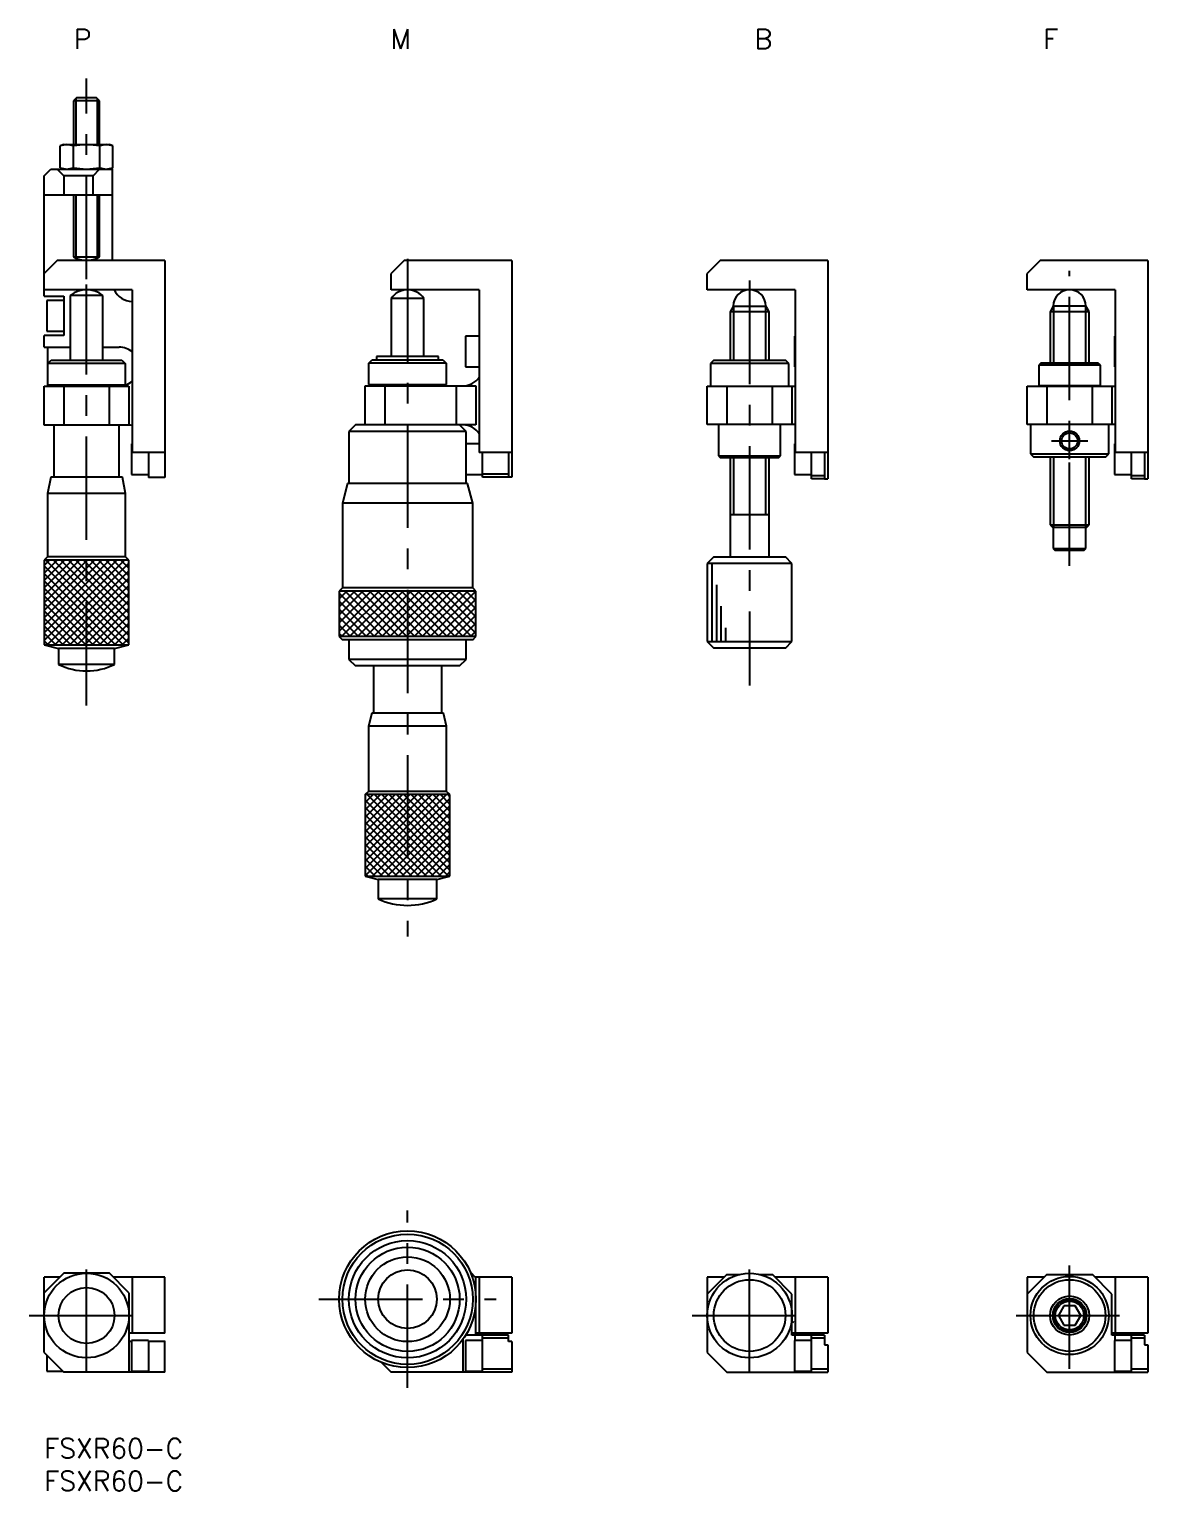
# Model space of a CAD drawing. Extents: x -2 to 326, y -8 to 216.
# Drawn here: x -2.3 to 169.4, y -8 to 216.3 of the extents above; entities that cross this region are included whole.
import ezdxf

# ---------------------------------------------------------------- set-up
doc = ezdxf.new("R2010")
doc.units = 0
doc.header["$LTSCALE"] = 0.5
doc.linetypes.add('CENTER', pattern=[50.8, 31.75, -6.35, 6.35, -6.35])
for name, color, linetype in [('MSM_CENTER', 1, 'CENTER'), ('MSM_CONTINUOUS', 7, 'CONTINUOUS'), ('MSM_NARROW', 5, 'CONTINUOUS'), ('MSM_PART_NUMBER', 7, 'CONTINUOUS')]:
    doc.layers.add(name, color=color, linetype=linetype)
doc.styles.get("Standard").update_dxf_attribs({"font": 'txt.shx', "height": 3, "bigfont": 'bigfont.shx'})

# ---------------------------------------------------------------- blocks, each defined once
blk = doc.blocks.new('*U4')
at = {"layer": 'MSM_PART_NUMBER'}
blk.add_text('FSXR60-C', height=3, dxfattribs=at).set_placement((0, -3))
blk = doc.blocks.new('*U5')
at = {"layer": 'MSM_PART_NUMBER'}
blk.add_text('FSXR60-C', height=3, dxfattribs=at).set_placement((0, -8))

msp = doc.modelspace()

# ---------------------------------------------------------------- linework, layer by layer
at = {"layer": 'MSM_CENTER'}
for p, q in [((6.5, 177.99), (6.5, 208.75)), ((55.78, 181.1), (55.78, 77.1)), ((108.29, 177.75), (108.29, 115.59)), ((157.42, 133.98), (157.42, 179.26)), ((6.5, 112.55), (6.5, 177.15)), ((157.42, 150.35), (157.42, 155.95)), ((154.62, 153.15), (160.22, 153.15)), ((55.78, 7.8), (55.78, 35)), ((6.5, 10.1), (6.5, 27.7)), ((108.29, 10.1), (108.29, 27.7)), ((157.42, 10.7), (157.42, 27.1)), ((42.18, 21.4), (69.38, 21.4)), ((-2.3, 18.9), (15.3, 18.9)), ((99.49, 18.9), (117.09, 18.9)), ((149.22, 18.9), (165.62, 18.9))]:
    msp.add_line(p, q, dxfattribs=at)
at = {"layer": 'MSM_CONTINUOUS'}
for p, q in [((5, 205.85), (4.5, 205.35)), ((4.5, 205.35), (4.5, 198.65)), ((8.5, 205.35), (4.5, 205.35)), ((5, 205.85), (8, 205.85)), ((8.5, 205.35), (8, 205.85)), ((8.5, 198.65), (8.5, 205.35)), ((3, 198.65), (2.46, 198.45)), ((3.47, 198.65), (2.46, 198.45)), ((2.46, 195.05), (2.46, 198.45)), ((3, 198.65), (10, 198.65)), ((4.48, 198.45), (3.47, 198.65)), ((6.5, 198.65), (4.48, 198.45)), ((4.48, 195.05), (4.48, 198.45)), ((8.52, 198.45), (6.5, 198.65)), ((9.53, 198.65), (8.52, 198.45)), ((8.52, 195.05), (8.52, 198.45)), ((10.54, 198.45), (9.53, 198.65)), ((10.54, 198.45), (10, 198.65)), ((10.54, 195.05), (10.54, 198.45)), ((0, 193.85), (1, 194.85)), ((0, 175.35), (0, 193.85)), ((1, 194.85), (10.5, 194.85)), ((2, 194.85), (3, 193.85)), ((2.46, 195.05), (3, 194.85)), ((2.46, 195.05), (3.47, 194.85)), ((7.5, 193.85), (3, 193.85)), ((3, 193.85), (3, 190.85)), ((3.47, 194.85), (4.48, 195.05)), ((4.48, 195.05), (6.5, 194.85)), ((6.5, 194.85), (8.52, 195.05)), ((7.5, 193.85), (8.5, 194.85)), ((7.5, 190.85), (7.5, 193.85)), ((8.52, 195.05), (9.53, 194.85)), ((9.53, 194.85), (10.54, 195.05)), ((10, 194.85), (10.54, 195.05)), ((10.5, 180.85), (10.5, 194.85)), ((10.5, 190.85), (0, 190.85)), ((4.5, 190.85), (4.5, 181.39)), ((8.5, 181.39), (8.5, 190.85)), ((2, 180.85), (0, 178.85)), ((18.5, 180.85), (2, 180.85)), ((4.5, 181.39), (8.5, 181.39)), ((18.5, 180.85), (18.5, 147.55)), ((55.28, 180.85), (53.28, 178.85)), ((71.78, 180.85), (55.28, 180.85)), ((71.78, 180.85), (71.78, 147.6)), ((103.79, 180.85), (101.79, 178.85)), ((120.29, 180.85), (103.79, 180.85)), ((120.29, 180.85), (120.29, 147.35)), ((152.92, 180.85), (150.92, 178.85)), ((169.42, 180.85), (152.92, 180.85)), ((169.42, 180.85), (169.42, 147.35)), ((53.28, 176.35), (53.28, 178.85)), ((101.79, 176.35), (101.79, 178.85)), ((150.92, 176.35), (150.92, 178.85)), ((13.5, 176.35), (0, 176.35)), ((0, 175.35), (3, 175.35)), ((3, 175.35), (3, 169.35)), ((4, 175.47), (4, 165.55)), ((9, 175.47), (4, 175.47)), ((9, 165.55), (9, 175.47)), ((13.5, 176.35), (13.5, 151.35)), ((66.78, 176.35), (53.28, 176.35)), ((53.28, 175.01), (53.28, 166.1)), ((58.28, 175.01), (53.28, 175.01)), ((58.28, 166.1), (58.28, 175.01)), ((66.78, 176.35), (66.78, 151.35)), ((115.29, 176.35), (101.79, 176.35)), ((115.29, 176.35), (115.29, 151.35)), ((164.42, 176.35), (150.92, 176.35)), ((164.42, 176.35), (164.42, 151.35)), ((0.4, 174.7), (0.4, 170)), ((3, 174.7), (0.4, 174.7)), ((105.54, 173.42), (105.29, 172.98)), ((105.29, 172.98), (105.29, 165.55)), ((111.29, 172.98), (105.29, 172.98)), ((105.79, 173.85), (105.54, 173.42)), ((105.79, 173.85), (110.79, 173.85)), ((111.04, 173.42), (110.79, 173.85)), ((111.29, 172.98), (111.04, 173.42)), ((111.29, 165.55), (111.29, 172.98)), ((154.92, 173.85), (154.42, 172.98)), ((154.42, 172.98), (154.42, 165.15)), ((160.42, 172.98), (154.42, 172.98)), ((159.92, 173.85), (154.92, 173.85)), ((160.42, 172.98), (159.92, 173.85)), ((160.42, 165.15), (160.42, 172.98)), ((3, 169.35), (0, 169.35)), ((0, 167.55), (0, 169.35)), ((0.4, 170), (3, 170)), ((64.68, 169.2), (64.68, 164.5)), ((66.78, 169.2), (64.68, 169.2)), ((115.19, 169.2), (115.19, 164.5)), ((115.29, 169.2), (115.19, 169.2)), ((164.32, 169.2), (164.32, 164.5)), ((164.42, 169.2), (164.32, 169.2)), ((0, 167.55), (4, 167.55)), ((0.5, 167.55), (0.5, 161.55)), ((9, 167.55), (11.5, 167.55)), ((60.53, 166.1), (51.03, 166.1)), ((51.03, 166.1), (51.03, 165.6)), ((60.53, 165.6), (60.53, 166.1)), ((0.58, 165.05), (1.09, 165.55)), ((12.42, 165.05), (0.58, 165.05)), ((0.58, 163.55), (0.58, 165.05)), ((1.09, 165.55), (11.91, 165.55)), ((11.91, 165.55), (12.42, 165.05)), ((12.42, 165.05), (12.42, 163.55)), ((49.86, 165.1), (50.37, 165.6)), ((61.69, 165.1), (49.86, 165.1)), ((49.86, 163.6), (49.86, 165.1)), ((50.37, 165.6), (61.18, 165.6)), ((61.18, 165.6), (61.69, 165.1)), ((61.69, 165.1), (61.69, 163.6)), ((64.68, 164.5), (66.78, 164.5)), ((102.79, 165.55), (102.29, 165.05)), ((114.29, 165.05), (102.29, 165.05)), ((102.29, 165.05), (102.29, 161.55)), ((102.79, 165.55), (113.79, 165.55)), ((114.29, 165.05), (113.79, 165.55)), ((114.29, 161.55), (114.29, 165.05)), ((115.19, 164.5), (115.29, 164.5)), ((153.07, 165.15), (152.67, 164.75)), ((162.17, 164.75), (152.67, 164.75)), ((152.67, 164.75), (152.67, 161.65)), ((153.07, 165.15), (161.77, 165.15)), ((162.17, 164.75), (161.77, 165.15)), ((162.17, 161.65), (162.17, 164.75)), ((164.32, 164.5), (164.42, 164.5)), ((0, 155.55), (0, 161.55)), ((0, 161.55), (13, 161.55)), ((0.5, 163.55), (0.58, 163.55)), ((0.5, 161.75), (12.5, 161.75)), ((0.5, 161.75), (0.7, 161.55)), ((3, 161.55), (3, 155.55)), ((10, 155.55), (10, 161.55)), ((12.3, 161.55), (12.5, 161.75)), ((12.42, 163.55), (12.5, 163.55)), ((12.5, 161.75), (12.5, 163.55)), ((13, 161.55), (13, 155.55)), ((49.28, 161.6), (66.28, 161.6)), ((49.28, 155.6), (49.28, 161.6)), ((49.78, 163.6), (49.78, 161.8)), ((49.78, 163.6), (49.86, 163.6)), ((49.78, 161.8), (61.78, 161.8)), ((49.78, 161.8), (49.98, 161.6)), ((52.28, 161.6), (52.28, 155.6)), ((61.58, 161.6), (61.78, 161.8)), ((61.69, 163.6), (61.78, 163.6)), ((61.78, 161.8), (61.78, 163.6)), ((63.28, 155.6), (63.28, 161.6)), ((66.28, 161.6), (66.28, 155.6)), ((101.79, 155.65), (101.79, 161.55)), ((101.79, 161.55), (115.29, 161.55)), ((104.79, 161.55), (104.79, 155.65)), ((111.79, 155.65), (111.79, 161.55)), ((114.79, 161.55), (114.79, 155.65)), ((150.92, 155.65), (150.92, 161.55)), ((150.92, 161.55), (164.42, 161.55)), ((152.67, 161.65), (162.17, 161.65)), ((152.92, 161.65), (152.92, 161.55)), ((153.92, 161.55), (153.92, 155.65)), ((160.92, 155.65), (160.92, 161.55)), ((161.92, 161.55), (161.92, 161.65)), ((163.92, 161.55), (163.92, 155.65)), ((13, 155.55), (0, 155.55)), ((1.5, 155.55), (1.5, 147.6)), ((11.5, 147.6), (11.5, 155.55)), ((47.78, 155.6), (46.78, 154.6)), ((66.28, 155.6), (47.78, 155.6)), ((64.78, 154.6), (63.78, 155.6)), ((115.29, 155.65), (101.79, 155.65)), ((103.54, 155.65), (103.54, 150.85)), ((113.04, 150.85), (113.04, 155.65)), ((164.42, 155.65), (150.92, 155.65)), ((151.42, 155.65), (151.42, 151.15)), ((163.42, 151.15), (163.42, 155.65)), ((13.4, 152.7), (13.4, 148)), ((13.5, 152.7), (13.4, 152.7)), ((64.78, 154.6), (46.78, 154.6)), ((46.78, 154.6), (46.78, 146.6)), ((64.78, 146.6), (64.78, 154.6)), ((66.78, 152.7), (64.78, 152.7)), ((115.19, 152.7), (115.19, 148)), ((115.29, 152.7), (115.19, 152.7)), ((164.32, 152.7), (164.32, 148)), ((164.42, 152.7), (164.32, 152.7)), ((18.5, 151.35), (13.5, 151.35)), ((16, 151.35), (16, 147.55)), ((71.78, 151.35), (66.78, 151.35)), ((67.28, 147.6), (67.28, 151.35)), ((71.28, 151.35), (71.28, 147.6)), ((103.54, 150.85), (113.04, 150.85)), ((103.54, 150.85), (103.84, 150.55)), ((112.74, 150.55), (103.84, 150.55)), ((105.29, 150.55), (105.29, 135.35)), ((111.29, 135.35), (111.29, 150.55)), ((112.74, 150.55), (113.04, 150.85)), ((120.29, 151.35), (115.29, 151.35)), ((117.79, 147.35), (117.79, 151.35)), ((119.79, 151.35), (119.79, 147.35)), ((151.42, 151.15), (163.42, 151.15)), ((151.42, 151.15), (151.92, 150.65)), ((162.92, 150.65), (151.92, 150.65)), ((154.42, 150.65), (154.42, 140.25)), ((160.42, 140.25), (160.42, 150.65)), ((162.92, 150.65), (163.42, 151.15)), ((169.42, 151.35), (164.42, 151.35)), ((166.92, 147.35), (166.92, 151.35)), ((168.92, 151.35), (168.92, 147.35)), ((67.28, 148.1), (71.28, 148.1)), ((1, 147.6), (0.5, 145.1)), ((12, 147.6), (1, 147.6)), ((12.5, 145.1), (12, 147.6)), ((13.4, 148), (16, 148)), ((18.5, 147.55), (16, 147.55)), ((46.58, 146.6), (45.78, 143.6)), ((64.98, 146.6), (46.58, 146.6)), ((64.78, 148), (67.28, 148)), ((65.78, 143.6), (64.98, 146.6)), ((71.78, 147.6), (67.28, 147.6)), ((115.19, 148), (117.79, 148)), ((117.79, 147.85), (119.79, 147.85)), ((119.79, 147.35), (117.79, 147.35)), ((119.79, 147.35), (120.29, 147.35)), ((164.32, 148), (166.92, 148)), ((166.92, 147.85), (168.92, 147.85)), ((168.92, 147.35), (166.92, 147.35)), ((168.92, 147.35), (169.42, 147.35)), ((12.5, 145.1), (0.5, 145.1)), ((0.5, 145.1), (0.5, 135.35)), ((12.5, 135.35), (12.5, 145.1)), ((65.78, 143.6), (45.78, 143.6)), ((45.78, 143.6), (45.78, 130.6)), ((65.78, 130.6), (65.78, 143.6)), ((105.29, 141.85), (111.29, 141.85)), ((154.42, 140.25), (160.42, 140.25)), ((154.42, 140.25), (154.82, 139.85)), ((160.02, 139.85), (154.82, 139.85)), ((154.92, 139.85), (154.92, 136.65)), ((159.92, 136.65), (159.92, 139.85)), ((160.02, 139.85), (160.42, 140.25)), ((0.5, 135.35), (0, 134.85)), ((13, 134.85), (0, 134.85)), ((0, 134.85), (0, 121.85)), ((12.5, 135.35), (0.5, 135.35)), ((13, 134.85), (12.5, 135.35)), ((13, 121.85), (13, 134.85)), ((102.79, 135.35), (101.79, 134.35)), ((102.79, 135.35), (113.79, 135.35)), ((114.79, 134.35), (113.79, 135.35)), ((154.92, 136.65), (159.92, 136.65)), ((154.92, 136.65), (155.22, 136.35)), ((159.62, 136.35), (155.22, 136.35)), ((159.62, 136.35), (159.92, 136.65)), ((114.79, 134.35), (101.79, 134.35)), ((101.79, 134.35), (101.79, 122.35)), ((114.79, 122.35), (114.79, 134.35)), ((45.78, 130.6), (45.28, 130.1)), ((65.78, 130.6), (45.78, 130.6)), ((66.28, 130.1), (65.78, 130.6)), ((45.28, 130.1), (45.28, 123.1)), ((66.28, 130.1), (45.28, 130.1)), ((66.28, 123.1), (66.28, 130.1)), ((0, 121.85), (2.2, 121.26)), ((0, 121.85), (13, 121.85)), ((10.8, 121.26), (2.2, 121.26)), ((2.2, 121.26), (2.2, 118.85)), ((10.8, 121.26), (13, 121.85)), ((10.8, 118.85), (10.8, 121.26)), ((66.28, 123.1), (45.28, 123.1)), ((45.28, 123.1), (45.78, 122.6)), ((65.78, 122.6), (45.78, 122.6)), ((46.78, 122.6), (46.78, 119.6)), ((64.78, 119.6), (64.78, 122.6)), ((65.78, 122.6), (66.28, 123.1)), ((101.79, 122.35), (114.79, 122.35)), ((101.79, 122.35), (102.79, 121.35)), ((113.79, 121.35), (102.79, 121.35)), ((113.79, 121.35), (114.79, 122.35)), ((64.78, 119.6), (46.78, 119.6)), ((46.78, 119.6), (47.78, 118.6)), ((63.78, 118.6), (64.78, 119.6)), ((10.8, 118.85), (2.2, 118.85)), ((63.78, 118.6), (47.78, 118.6)), ((50.53, 118.6), (50.53, 111.35)), ((61.03, 111.35), (61.03, 118.6)), ((50.28, 111.35), (49.78, 109.35)), ((61.28, 111.35), (50.28, 111.35)), ((61.78, 109.35), (61.28, 111.35)), ((49.78, 109.35), (49.78, 99.35)), ((61.78, 109.35), (49.78, 109.35)), ((61.78, 99.35), (61.78, 109.35)), ((49.78, 99.35), (49.28, 98.85)), ((62.28, 98.85), (49.28, 98.85)), ((49.28, 98.85), (49.28, 86.35)), ((61.78, 99.35), (49.78, 99.35)), ((62.28, 98.85), (61.78, 99.35)), ((62.28, 86.35), (62.28, 98.85)), ((49.28, 86.35), (51.28, 85.85)), ((49.28, 86.35), (62.28, 86.35)), ((60.28, 85.85), (51.28, 85.85)), ((51.28, 85.85), (51.28, 82.86)), ((60.28, 85.85), (62.28, 86.35)), ((60.28, 82.86), (60.28, 85.85)), ((60.28, 82.86), (51.28, 82.86)), ((3, 25.4), (0, 22.4)), ((0, 13.2), (0, 24.8)), ((2.4, 24.8), (0, 24.8)), ((10, 25.4), (3, 25.4)), ((13, 22.4), (10, 25.4)), ((18.5, 24.8), (10.6, 24.8)), ((13.5, 24.8), (13.5, 16.2)), ((18.5, 16.2), (18.5, 24.8)), ((66.28, 24.7), (65.42, 25.56)), ((71.78, 24.8), (66.18, 24.8)), ((66.28, 15.9), (66.28, 24.7)), ((66.78, 24.8), (66.78, 16.2)), ((71.78, 24.8), (71.78, 16.2)), ((104.79, 25.2), (101.79, 22.2)), ((101.79, 24.8), (101.79, 13.2)), ((104.39, 24.8), (101.79, 24.8)), ((104.79, 25.2), (106.69, 25.2)), ((109.89, 25.2), (111.79, 25.2)), ((114.79, 22.2), (111.79, 25.2)), ((120.29, 24.8), (112.19, 24.8)), ((115.29, 24.8), (115.29, 16.2)), ((120.29, 24.8), (120.29, 16.2)), ((153.92, 25.2), (150.92, 22.2)), ((150.92, 24.8), (150.92, 13.2)), ((153.52, 24.8), (150.92, 24.8)), ((153.92, 25.2), (160.92, 25.2)), ((163.92, 22.2), (160.92, 25.2)), ((169.42, 24.8), (161.32, 24.8)), ((164.42, 24.8), (164.42, 16.2)), ((169.42, 24.8), (169.42, 16.2)), ((13, 22.4), (13, 10.2)), ((114.79, 15.9), (114.79, 22.2)), ((156.55, 20.4), (155.69, 18.9)), ((158.29, 20.4), (156.55, 20.4)), ((159.15, 18.9), (158.29, 20.4)), ((163.92, 15.9), (163.92, 22.2)), ((155.69, 18.9), (156.55, 17.4)), ((158.29, 17.4), (159.15, 18.9)), ((18.5, 16.2), (13, 16.2)), ((71.28, 15.9), (64.72, 15.9)), ((71.78, 16.2), (66.28, 16.2)), ((67.28, 10.2), (67.28, 15.9)), ((71.28, 14.9), (71.28, 15.9)), ((115.06, 17.83), (114.78, 17.92)), ((120.29, 16.2), (114.79, 16.2)), ((119.79, 15.9), (114.79, 15.9)), ((115.06, 17.83), (115.06, 17.83)), ((115.29, 15.05), (115.29, 15.9)), ((117.79, 15.86), (115.29, 15.86)), ((117.79, 10.2), (117.79, 15.9)), ((119.79, 15.9), (119.79, 14.4)), ((156.55, 17.4), (158.29, 17.4)), ((169.42, 16.2), (163.92, 16.2)), ((168.92, 15.9), (163.92, 15.9)), ((164.42, 15.05), (164.42, 15.9)), ((166.92, 15.86), (164.42, 15.86)), ((166.92, 10.2), (166.92, 15.9)), ((168.92, 15.9), (168.92, 14.4)), ((13.4, 14.9), (13, 14.9)), ((13.4, 15.05), (13.4, 10.35)), ((16, 15.05), (13.4, 15.05)), ((16, 15.05), (16, 10.2)), ((18.5, 14.9), (16, 14.9)), ((18.5, 10.2), (18.5, 15)), ((64.28, 15.24), (64.28, 10.2)), ((64.68, 15.05), (64.68, 10.35)), ((67.28, 15.05), (64.68, 15.05)), ((71.28, 15.4), (67.28, 15.4)), ((71.78, 14.9), (71.28, 14.9)), ((71.78, 14.9), (71.78, 10.2)), ((117.79, 15.05), (115.19, 15.05)), ((115.19, 15.05), (115.19, 10.35)), ((119.79, 15.4), (117.79, 15.4)), ((119.79, 14.4), (120.29, 14.4)), ((120.29, 14.4), (120.29, 10.2)), ((166.92, 15.05), (164.32, 15.05)), ((164.32, 15.05), (164.32, 10.35)), ((168.92, 15.4), (166.92, 15.4)), ((168.92, 14.4), (169.42, 14.4)), ((169.42, 14.4), (169.42, 10.2)), ((0, 13.2), (3, 10.2)), ((0.4, 12.8), (0.4, 10.35)), ((51.79, 11.69), (53.28, 10.2)), ((101.79, 13.2), (104.79, 10.2)), ((150.92, 13.2), (153.92, 10.2)), ((0.4, 10.35), (2.85, 10.35)), ((18.5, 10.2), (3, 10.2)), ((13.4, 10.35), (16, 10.35)), ((71.78, 10.2), (53.28, 10.2)), ((64.68, 10.35), (67.28, 10.35)), ((67.28, 10.7), (71.78, 10.7)), ((104.79, 10.2), (120.29, 10.2)), ((115.19, 10.35), (117.79, 10.35)), ((115.29, 10.2), (115.29, 10.35)), ((115.29, 10.27), (117.79, 10.27)), ((117.79, 10.7), (120.29, 10.7)), ((153.92, 10.2), (169.42, 10.2)), ((164.32, 10.35), (166.92, 10.35)), ((164.42, 10.2), (164.42, 10.35)), ((164.42, 10.27), (166.92, 10.27)), ((166.92, 10.7), (169.42, 10.7))]:
    msp.add_line(p, q, dxfattribs=at)
for centre, radius in [((157.42, 153.15), 1.23), ((55.78, 21.4), 10.5), ((55.78, 21.4), 10), ((55.78, 21.4), 9), ((55.78, 21.4), 8), ((55.78, 21.4), 6.5), ((6.5, 18.9), 6.5), ((55.78, 21.4), 4.5), ((108.29, 18.9), 6.5), ((157.42, 18.9), 6), ((6.5, 18.9), 4.3), ((108.29, 18.9), 5.5), ((157.42, 18.9), 5.5), ((157.42, 18.9), 3), ((157.42, 18.9), 2.6), ((157.42, 18.9), 2.5), ((157.42, 18.9), 2.2)]:
    msp.add_circle(centre, radius, dxfattribs=at)
for centre, radius, start, end in [((6.5, 184.85), 4, 240, 300), ((6.5, 172.35), 4, 51.3178, 128.6822), ((13.5, 177.55), 3, 203.5782, 270), ((55.78, 173.35), 3, 33.5573, 146.4427), ((108.29, 173.85), 2.5, 0, 180), ((157.42, 173.85), 2.5, 0, 180), ((11.5, 164.55), 3, 48.1897, 90), ((11.5, 164.55), 3, 288.5944, 311.8103), ((64.28, 164.6), 3, 270, 326.4427), ((13, 152.55), 3, 80.4059, 90), ((64.28, 152.6), 3, 33.5573, 90), ((6.5, 127.59), 9.75, 243.8162, 296.1838), ((55.78, 92.35), 10.5, 244.6231, 295.3769)]:
    msp.add_arc(centre, radius, start, end, dxfattribs=at)
at = {"layer": 'MSM_NARROW'}
for p, q in [((4.88, 205.73), (4.88, 198.65)), ((8.12, 205.73), (8.12, 198.65)), ((4.88, 190.85), (4.88, 181.39)), ((8.12, 190.85), (8.12, 181.39)), ((105.83, 173.85), (105.83, 165.55)), ((110.75, 173.85), (110.75, 165.55)), ((154.96, 173.85), (154.96, 165.15)), ((159.88, 173.85), (159.88, 165.15)), ((105.83, 150.55), (105.83, 141.85)), ((110.75, 150.55), (110.75, 141.85)), ((154.96, 150.65), (154.96, 139.85)), ((159.88, 150.65), (159.88, 139.85)), ((0, 134.02), (0.83, 134.85)), ((0, 132.87), (1.98, 134.85)), ((0, 131.72), (3.13, 134.85)), ((0, 130.57), (4.28, 134.85)), ((0, 129.42), (5.43, 134.85)), ((0, 128.27), (6.58, 134.85)), ((0, 127.12), (7.73, 134.85)), ((0, 125.98), (8.87, 134.85)), ((0, 124.83), (10.02, 134.85)), ((0, 123.68), (11.17, 134.85)), ((0, 122.53), (12.32, 134.85)), ((13, 122.12), (0.27, 134.85)), ((13, 123.26), (1.41, 134.85)), ((13, 124.41), (2.56, 134.85)), ((13, 125.56), (3.71, 134.85)), ((13, 126.71), (4.86, 134.85)), ((13, 127.86), (6.01, 134.85)), ((13, 129.01), (7.16, 134.85)), ((13, 130.16), (8.31, 134.85)), ((13, 131.31), (9.46, 134.85)), ((13, 132.46), (10.61, 134.85)), ((13, 133.61), (11.76, 134.85)), ((13, 134.76), (12.91, 134.85)), ((12.12, 121.85), (0, 133.97)), ((10.97, 121.85), (0, 132.82)), ((0.47, 121.85), (13, 134.38)), ((1.62, 121.85), (13, 133.23)), ((102.49, 134.35), (102.49, 122.35)), ((9.82, 121.85), (0, 131.67)), ((8.67, 121.85), (0, 130.52)), ((2.77, 121.85), (13, 132.08)), ((3.92, 121.85), (13, 130.93)), ((103.19, 131.06), (103.19, 122.35)), ((7.52, 121.85), (0, 129.37)), ((6.37, 121.85), (0, 128.22)), ((5.07, 121.85), (13, 129.78)), ((6.22, 121.85), (13, 128.63)), ((45.28, 128.91), (46.46, 130.1)), ((45.28, 127.68), (47.7, 130.1)), ((45.28, 126.44), (48.94, 130.1)), ((45.28, 125.2), (50.17, 130.1)), ((45.28, 123.96), (51.41, 130.1)), ((51.97, 123.1), (45.28, 129.79)), ((50.73, 123.1), (45.28, 128.55)), ((45.65, 123.1), (52.65, 130.1)), ((53.2, 123.1), (46.2, 130.1)), ((46.89, 123.1), (53.89, 130.1)), ((54.44, 123.1), (47.44, 130.1)), ((48.12, 123.1), (55.12, 130.1)), ((55.68, 123.1), (48.68, 130.1)), ((49.36, 123.1), (56.36, 130.1)), ((56.92, 123.1), (49.92, 130.1)), ((50.6, 123.1), (57.6, 130.1)), ((58.15, 123.1), (51.15, 130.1)), ((51.84, 123.1), (58.84, 130.1)), ((59.39, 123.1), (52.39, 130.1)), ((53.07, 123.1), (60.07, 130.1)), ((60.63, 123.1), (53.63, 130.1)), ((54.31, 123.1), (61.31, 130.1)), ((61.87, 123.1), (54.87, 130.1)), ((55.55, 123.1), (62.55, 130.1)), ((63.1, 123.1), (56.1, 130.1)), ((56.79, 123.1), (63.79, 130.1)), ((64.34, 123.1), (57.34, 130.1)), ((58.02, 123.1), (65.02, 130.1)), ((65.58, 123.1), (58.58, 130.1)), ((59.26, 123.1), (66.26, 130.1)), ((66.28, 123.64), (59.82, 130.1)), ((60.5, 123.1), (66.28, 128.88)), ((66.28, 124.88), (61.05, 130.1)), ((66.28, 126.12), (62.29, 130.1)), ((66.28, 127.35), (63.53, 130.1)), ((66.28, 128.59), (64.77, 130.1)), ((66.28, 129.83), (66, 130.1)), ((5.22, 121.85), (0, 127.07)), ((4.07, 121.85), (0, 125.92)), ((7.36, 121.85), (13, 127.49)), ((8.51, 121.85), (13, 126.34)), ((49.49, 123.1), (45.28, 127.32)), ((48.25, 123.1), (45.28, 126.08)), ((61.74, 123.1), (66.28, 127.64)), ((62.97, 123.1), (66.28, 126.4)), ((103.89, 127.76), (103.89, 122.35)), ((2.92, 121.85), (0, 124.77)), ((1.78, 121.85), (0, 123.63)), ((9.66, 121.85), (13, 125.19)), ((10.81, 121.85), (13, 124.04)), ((47.02, 123.1), (45.28, 124.84)), ((45.78, 123.1), (45.28, 123.6)), ((64.21, 123.1), (66.28, 125.16)), ((65.45, 123.1), (66.28, 123.93)), ((104.59, 124.47), (104.59, 122.35)), ((0.63, 121.85), (0, 122.48)), ((11.96, 121.85), (13, 122.89)), ((49.28, 98.77), (49.35, 98.85)), ((49.28, 97.65), (50.48, 98.85)), ((49.28, 96.52), (51.61, 98.85)), ((49.28, 95.39), (52.73, 98.85)), ((49.28, 94.26), (53.86, 98.85)), ((49.28, 93.14), (54.99, 98.85)), ((49.28, 92.01), (56.11, 98.85)), ((49.28, 90.88), (57.24, 98.85)), ((49.28, 89.76), (58.37, 98.85)), ((49.28, 88.63), (59.5, 98.85)), ((49.28, 87.5), (60.62, 98.85)), ((49.28, 86.38), (61.75, 98.85)), ((62.07, 86.35), (49.57, 98.85)), ((62.28, 87.27), (50.69, 98.85)), ((62.28, 88.4), (51.82, 98.85)), ((62.28, 89.52), (52.95, 98.85)), ((62.28, 90.65), (54.08, 98.85)), ((62.28, 91.78), (55.2, 98.85)), ((62.28, 92.9), (56.33, 98.85)), ((62.28, 94.03), (57.46, 98.85)), ((62.28, 95.16), (58.58, 98.85)), ((62.28, 96.29), (59.71, 98.85)), ((62.28, 97.41), (60.84, 98.85)), ((62.28, 98.54), (61.96, 98.85)), ((60.94, 86.35), (49.28, 98.02)), ((59.81, 86.35), (49.28, 96.89)), ((50.38, 86.35), (62.28, 98.25)), ((51.5, 86.35), (62.28, 97.12)), ((58.69, 86.35), (49.28, 95.76)), ((57.56, 86.35), (49.28, 94.63)), ((52.63, 86.35), (62.28, 96)), ((53.76, 86.35), (62.28, 94.87)), ((56.43, 86.35), (49.28, 93.51)), ((55.31, 86.35), (49.28, 92.38)), ((54.88, 86.35), (62.28, 93.74)), ((56.01, 86.35), (62.28, 92.61)), ((54.18, 86.35), (49.28, 91.25)), ((53.05, 86.35), (49.28, 90.13)), ((57.14, 86.35), (62.28, 91.49)), ((58.26, 86.35), (62.28, 90.36)), ((51.93, 86.35), (49.28, 89)), ((50.8, 86.35), (49.28, 87.87)), ((59.39, 86.35), (62.28, 89.23)), ((60.52, 86.35), (62.28, 88.11)), ((49.67, 86.35), (49.28, 86.75)), ((61.65, 86.35), (62.28, 86.98))]:
    msp.add_line(p, q, dxfattribs=at)
for centre, radius in [((157.42, 153.15), 1.5), ((157.42, 18.9), 2.46)]:
    msp.add_circle(centre, radius, dxfattribs=at)

# ---------------------------------------------------------------- block references
at = {"layer": 'MSM_CONTINUOUS'}
for name in ['*U4', '*U5']:
    msp.add_blockref(name, (0, 0), dxfattribs=at)

# ---------------------------------------------------------------- texts
at = {"layer": 'MSM_PART_NUMBER'}
for s, p in [('P', (4.56, 213.34)), ('M', (53.18, 213.34)), ('B', (109.06, 213.34)), ('F', (153.37, 213.34))]:
    msp.add_text(s, height=3, dxfattribs=at).set_placement(p)

doc.saveas('drawing.dxf')
